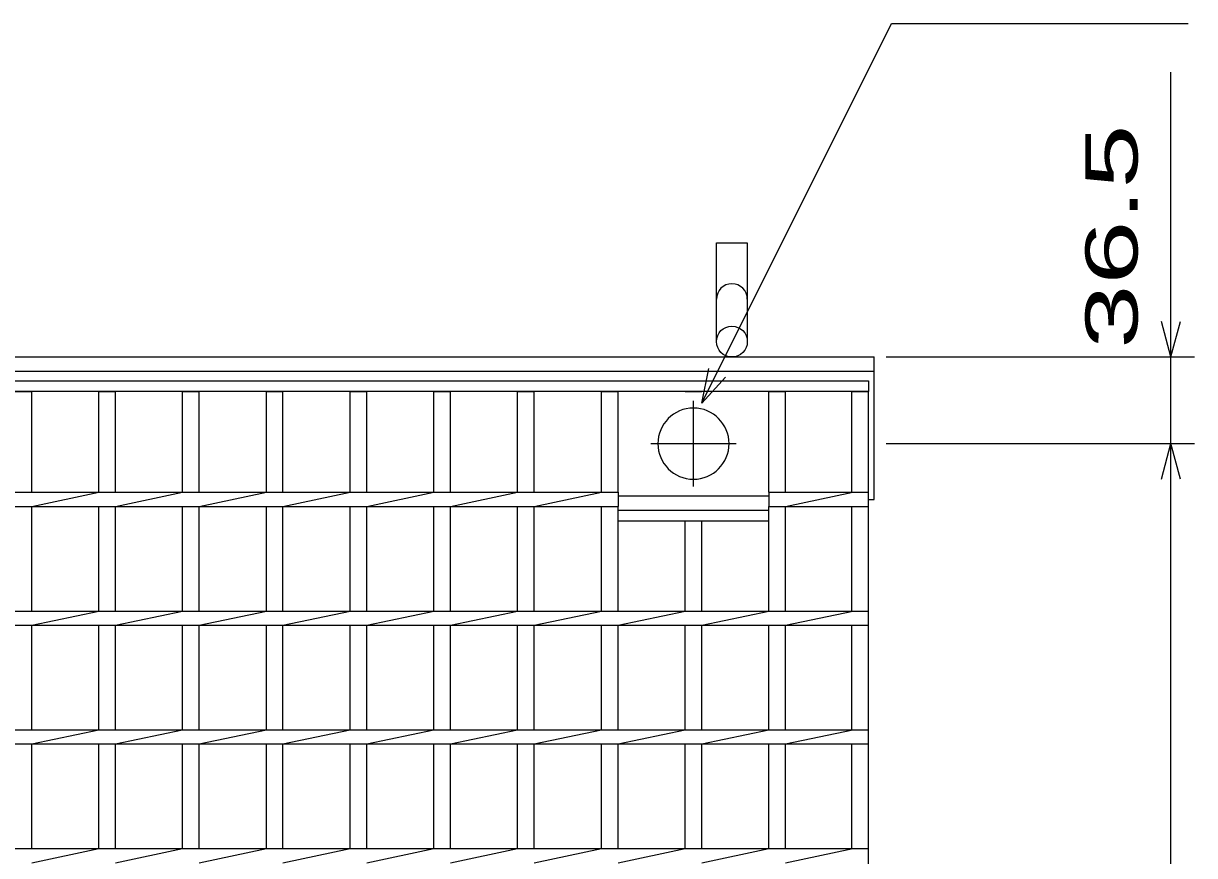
# Model space of a CAD drawing. Units: millimetres, scale not verified. Extents: x -1820 to 1731, y -1282 to 1054.
# Drawn here: x -709.1 to -215.5, y 224 to 574.5 of the extents above; entities that cross this region are included whole.
import ezdxf
from ezdxf.enums import TextEntityAlignment as Align

# ---------------------------------------------------------------- set-up
doc = ezdxf.new("R2010")
doc.units = ezdxf.units.MM
doc.header["$LTSCALE"] = 10
doc.linetypes.add('CHAIN', pattern=[18.5, 12, -1.5, 3.5, -1.5])
for name, color, linetype, lineweight in [('16', 3, 'Continuous', 25), ('19', 6, 'Continuous', 25), ('22', 4, 'Continuous', 25)]:
    doc.layers.add(name, color=color, linetype=linetype, lineweight=lineweight)
doc.styles.add('ベクトル', font='')
doc.styles.get('ベクトル').set_extended_font_data('ベクトル')

msp = doc.modelspace()

# ---------------------------------------------------------------- linework, layer by layer
at = {"layer": '16'}
for p, q in [((-1348, 424), (-353, 424)), ((-353, 424), (-353, 419.5)), ((-353, 419.5), (-1348, 419.5)), ((-712.6, 419.5), (-705.6, 419.5)), ((-705.6, 377), (-705.6, 419.5)), ((-677.3, 377), (-677.3, 419.5)), ((-677.3, 419.5), (-670.3, 419.5)), ((-670.3, 377), (-670.3, 419.5)), ((-642, 377), (-642, 419.5)), ((-642, 419.5), (-635, 419.5)), ((-635, 377), (-635, 419.5)), ((-606.7, 377), (-606.7, 419.5)), ((-606.7, 419.5), (-599.7, 419.5)), ((-599.7, 377), (-599.7, 419.5)), ((-571.4, 377), (-571.4, 419.5)), ((-571.4, 419.5), (-564.4, 419.5)), ((-564.4, 377), (-564.4, 419.5)), ((-536.1, 377), (-536.1, 419.5)), ((-536.1, 419.5), (-529.1, 419.5)), ((-529.1, 377), (-529.1, 419.5)), ((-500.8, 377), (-500.8, 419.5)), ((-500.8, 419.5), (-493.8, 419.5)), ((-493.8, 377), (-493.8, 419.5)), ((-465.5, 377), (-465.5, 419.5)), ((-465.5, 419.5), (-458.5, 419.5)), ((-458.5, 377), (-458.5, 419.5)), ((-430.2, 419.5), (-423.2, 419.5)), ((-394.9, 377), (-394.9, 419.5)), ((-394.9, 419.5), (-387.9, 419.5)), ((-387.9, 377), (-387.9, 419.5)), ((-360, 377), (-360, 419.5)), ((-360, 419.5), (-353, 419.5)), ((-353, -121.5), (-353, 419.5)), ((-1242.1, 377), (-458.5, 377)), ((-705.6, 371), (-677.3, 377)), ((-670.3, 371), (-642, 377)), ((-635, 371), (-606.7, 377)), ((-599.7, 371), (-571.4, 377)), ((-564.4, 371), (-536.1, 377)), ((-529.1, 371), (-500.8, 377)), ((-493.8, 371), (-465.5, 377)), ((-458.5, 377), (-458.5, 371)), ((-458.5, 375.5), (-394.9, 375.5)), ((-394.9, 377), (-353, 377)), ((-394.9, 377), (-394.9, 371)), ((-387.9, 371), (-359.6, 377)), ((-353, 371), (-353, 377)), ((-1242.1, 371), (-458.5, 371)), ((-705.6, 327), (-705.6, 371)), ((-677.3, 327), (-677.3, 371)), ((-670.3, 327), (-670.3, 371)), ((-642, 327), (-642, 371)), ((-635, 327), (-635, 371)), ((-606.7, 327), (-606.7, 371)), ((-599.7, 327), (-599.7, 371)), ((-571.4, 327), (-571.4, 371)), ((-564.4, 327), (-564.4, 371)), ((-536.1, 327), (-536.1, 371)), ((-529.1, 327), (-529.1, 371)), ((-500.8, 327), (-500.8, 371)), ((-493.8, 327), (-493.8, 371)), ((-465.5, 327), (-465.5, 371)), ((-458.5, 327), (-458.5, 371)), ((-394.9, 371), (-353, 371)), ((-394.9, 327), (-394.9, 371)), ((-387.9, 327), (-387.9, 371)), ((-360, 327), (-360, 371)), ((-458.5, 369.5), (-394.9, 369.5)), ((-458.5, 365), (-458.5, 369.5)), ((-394.9, 365), (-394.9, 369.5)), ((-458.5, 365), (-394.9, 365)), ((-430.2, 327), (-430.2, 365)), ((-423.2, 327), (-423.2, 365)), ((-1348, 327), (-353, 327)), ((-705.6, 321), (-677.3, 327)), ((-670.3, 321), (-642, 327)), ((-635, 321), (-606.7, 327)), ((-599.7, 321), (-571.4, 327)), ((-564.4, 321), (-536.1, 327)), ((-529.1, 321), (-500.8, 327)), ((-493.8, 321), (-465.5, 327)), ((-458.5, 321), (-430.2, 327)), ((-423.2, 321), (-394.9, 327)), ((-387.9, 321), (-359.6, 327)), ((-353, 321), (-353, 327)), ((-1348, 321), (-353, 321)), ((-705.6, 277), (-705.6, 321)), ((-677.3, 277), (-677.3, 321)), ((-670.3, 277), (-670.3, 321)), ((-642, 277), (-642, 321)), ((-635, 277), (-635, 321)), ((-606.7, 277), (-606.7, 321)), ((-599.7, 277), (-599.7, 321)), ((-571.4, 277), (-571.4, 321)), ((-564.4, 277), (-564.4, 321)), ((-536.1, 277), (-536.1, 321)), ((-529.1, 277), (-529.1, 321)), ((-500.8, 277), (-500.8, 321)), ((-493.8, 277), (-493.8, 321)), ((-465.5, 277), (-465.5, 321)), ((-458.5, 277), (-458.5, 321)), ((-430.2, 277), (-430.2, 321)), ((-423.2, 277), (-423.2, 321)), ((-394.9, 277), (-394.9, 321)), ((-387.9, 277), (-387.9, 321)), ((-360, 277), (-360, 321)), ((-1348, 277), (-353, 277)), ((-705.6, 271), (-677.3, 277)), ((-670.3, 271), (-642, 277)), ((-635, 271), (-606.7, 277)), ((-599.7, 271), (-571.4, 277)), ((-564.4, 271), (-536.1, 277)), ((-529.1, 271), (-500.8, 277)), ((-493.8, 271), (-465.5, 277)), ((-458.5, 271), (-430.2, 277)), ((-423.2, 271), (-394.9, 277)), ((-387.9, 271), (-359.6, 277)), ((-353, 271), (-353, 277)), ((-1348, 271), (-353, 271)), ((-705.6, 227), (-705.6, 271)), ((-677.3, 227), (-677.3, 271)), ((-670.3, 227), (-670.3, 271)), ((-642, 227), (-642, 271)), ((-635, 227), (-635, 271)), ((-606.7, 227), (-606.7, 271)), ((-599.7, 227), (-599.7, 271)), ((-571.4, 227), (-571.4, 271)), ((-564.4, 227), (-564.4, 271)), ((-536.1, 227), (-536.1, 271)), ((-529.1, 227), (-529.1, 271)), ((-500.8, 227), (-500.8, 271)), ((-493.8, 227), (-493.8, 271)), ((-465.5, 227), (-465.5, 271)), ((-458.5, 227), (-458.5, 271)), ((-430.2, 227), (-430.2, 271)), ((-423.2, 227), (-423.2, 271)), ((-394.9, 227), (-394.9, 271)), ((-387.9, 227), (-387.9, 271)), ((-360, 227), (-360, 271)), ((-1348, 227), (-353, 227)), ((-705.6, 221), (-677.3, 227)), ((-670.3, 221), (-642, 227)), ((-635, 221), (-606.7, 227)), ((-599.7, 221), (-571.4, 227)), ((-564.4, 221), (-536.1, 227)), ((-529.1, 221), (-500.8, 227)), ((-493.8, 221), (-465.5, 227)), ((-458.5, 221), (-430.2, 227)), ((-423.2, 221), (-394.9, 227)), ((-387.9, 221), (-359.6, 227)), ((-353, 221), (-353, 227))]:
    msp.add_line(p, q, dxfattribs=at)
at = {"layer": '16', "linetype": 'CHAIN'}
for p, q in [((-426.7, 379.5), (-426.7, 415.5)), ((-444.7, 397.5), (-408.7, 397.5))]:
    msp.add_line(p, q, dxfattribs=at)
at = {"layer": '16'}
for start, end in [(90, 270), (270, 90)]:
    msp.add_arc((-426.7, 397.5), 15, start, end, dxfattribs=at)
at = {"layer": '19'}
for p, q in [((-417, 440.5), (-417, 482.12)), ((-417, 482.12), (-404, 482.12)), ((-404, 482.12), (-404, 440.5)), ((-1350.5, 434), (-350.5, 434)), ((-350.5, 374), (-350.5, 434)), ((-1350.5, 428), (-350.5, 428)), ((-353, 374), (-350.5, 374))]:
    msp.add_line(p, q, dxfattribs=at)
msp.add_circle((-410.5, 440.5), 6.5, dxfattribs=at)
msp.add_arc((-410.5, 458.34), 6.5, 0, 180, dxfattribs=at)
at = {"layer": '22'}
for p, q in [((-423.2, 414.5), (-343.2, 574.5)), ((-343.2, 574.5), (-218.2, 574.5)), ((-225.5, 434), (-225.5, 554)), ((-225.5, 434), (-229.5, 449)), ((-225.5, 434), (-221.5, 449)), ((-345.5, 434), (-215.5, 434)), ((-225.5, 397.5), (-225.5, 434)), ((-423.2, 414.5), (-420.2, 429.1)), ((-423.2, 414.5), (-413.2, 425.5)), ((-345.5, 397.5), (-215.5, 397.5)), ((-229.5, 382.5), (-225.5, 397.5)), ((-221.5, 382.5), (-225.5, 397.5)), ((-225.5, -99.5), (-225.5, 397.5))]:
    msp.add_line(p, q, dxfattribs=at)

# ---------------------------------------------------------------- texts
at = {"layer": '22', "color": 2, "style": 'ベクトル', "width": 1.65}
msp.add_text(' 36.5 ', height=21.99, rotation=90, dxfattribs=at).set_placement((-250.5, 424), align=Align.MIDDLE_LEFT)

doc.saveas('drawing.dxf')
